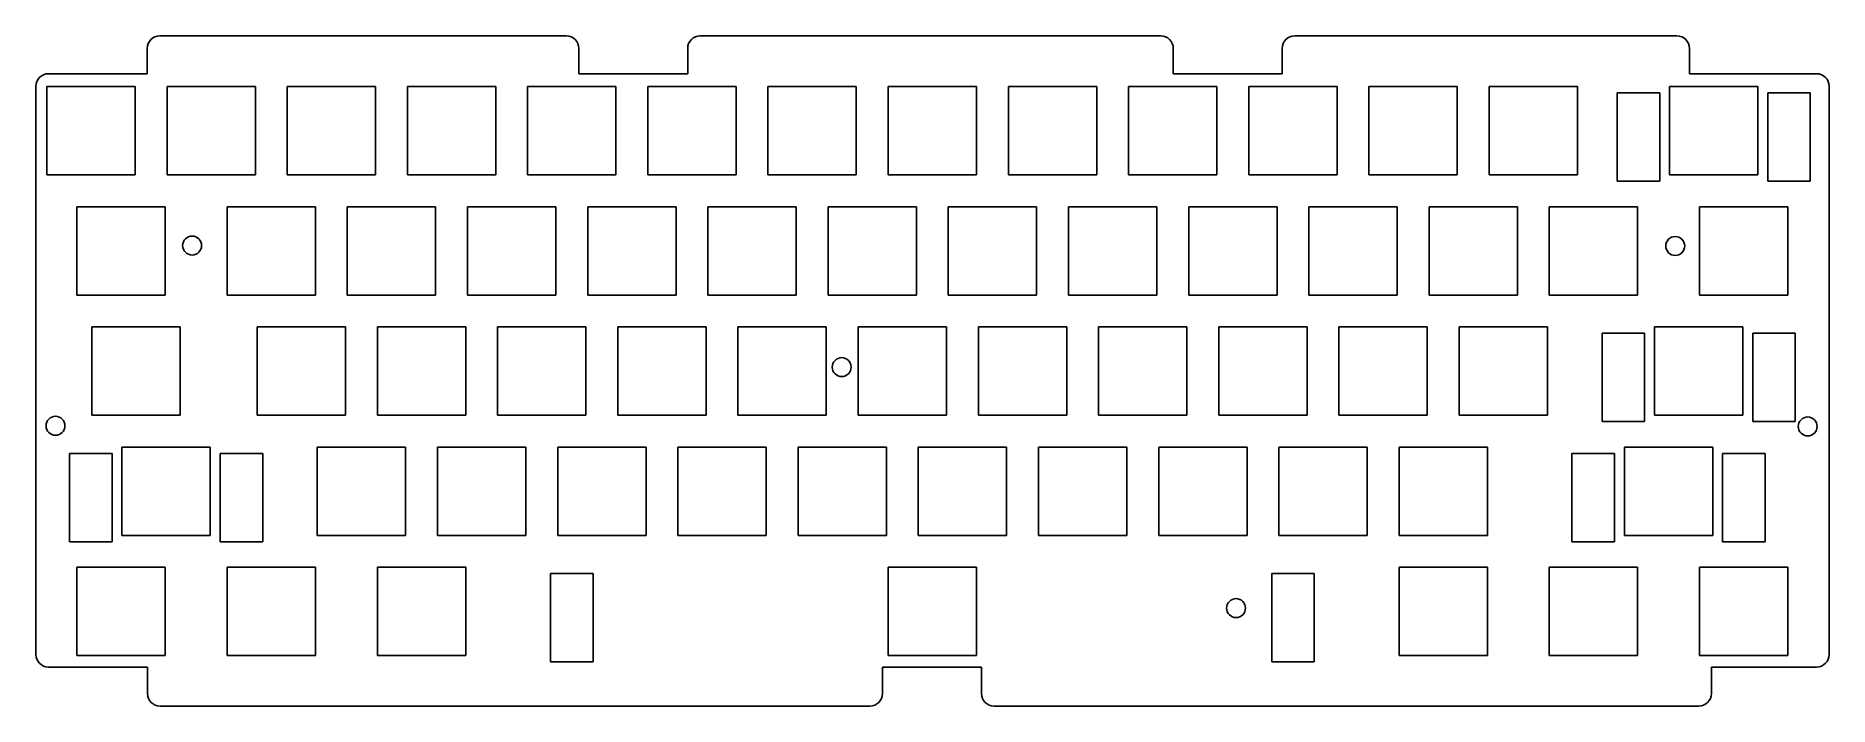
# Model space of a CAD drawing. Header units: millimetres. Extents: x -142 to 142, y -54 to 53.
import ezdxf

# ---------------------------------------------------------------- set-up
doc = ezdxf.new("R2010")
doc.units = ezdxf.units.MM
doc.layers.add('绘制草图 38', color=7, linetype='Continuous')

msp = doc.modelspace()

# ---------------------------------------------------------------- linework, layer by layer
at = {"layer": '绘制草图 38'}
for p, q in [((-122.26, 52.71), (-57.85, 52.71)), ((-36.61, 52.71), (36.35, 52.71)), ((57.6, 52.71), (118.15, 52.71)), ((-124.26, 46.71), (-124.26, 50.71)), ((-55.85, 46.71), (-55.85, 50.71)), ((-38.61, 46.71), (-38.61, 50.71)), ((38.35, 46.71), (38.35, 50.71)), ((55.6, 46.71), (55.6, 50.71)), ((120.15, 46.71), (120.15, 50.71)), ((-139.91, 46.71), (-124.26, 46.71)), ((-55.85, 46.71), (-38.61, 46.71)), ((38.35, 46.71), (55.6, 46.71)), ((120.15, 46.71), (140.3, 46.71)), ((-141.91, -45.34), (-141.91, 44.71)), ((-126.17, 44.67), (-140.18, 44.67)), ((-140.18, 30.68), (-140.18, 44.67)), ((-126.17, 30.68), (-126.17, 44.67)), ((-107.12, 44.67), (-121.12, 44.67)), ((-121.12, 30.68), (-121.12, 44.67)), ((-107.12, 30.68), (-107.12, 44.67)), ((-88.08, 44.67), (-102.08, 44.67)), ((-102.08, 30.68), (-102.08, 44.67)), ((-88.08, 30.68), (-88.08, 44.67)), ((-69.03, 44.67), (-83.03, 44.67)), ((-83.03, 30.68), (-83.03, 44.67)), ((-69.03, 30.68), (-69.03, 44.67)), ((-49.98, 44.67), (-63.98, 44.67)), ((-63.98, 30.68), (-63.98, 44.67)), ((-49.98, 30.68), (-49.98, 44.67)), ((-30.93, 44.67), (-44.93, 44.67)), ((-44.93, 30.68), (-44.93, 44.67)), ((-30.93, 30.68), (-30.93, 44.67)), ((-11.88, 44.67), (-25.88, 44.67)), ((-25.88, 30.68), (-25.88, 44.67)), ((-11.88, 30.68), (-11.88, 44.67)), ((7.17, 44.67), (-6.83, 44.67)), ((-6.83, 30.68), (-6.83, 44.67)), ((7.17, 30.68), (7.17, 44.67)), ((26.23, 44.67), (12.22, 44.67)), ((12.22, 30.68), (12.22, 44.67)), ((26.23, 30.68), (26.23, 44.67)), ((45.27, 44.67), (31.27, 44.67)), ((31.27, 30.68), (31.27, 44.67)), ((45.27, 30.68), (45.27, 44.67)), ((64.32, 44.67), (50.32, 44.67)), ((50.32, 30.68), (50.32, 44.67)), ((64.32, 30.68), (64.32, 44.67)), ((83.37, 44.67), (69.37, 44.67)), ((69.37, 30.68), (69.37, 44.67)), ((83.37, 30.68), (83.37, 44.67)), ((102.42, 44.67), (88.42, 44.67)), ((88.42, 30.68), (88.42, 44.67)), ((102.42, 30.68), (102.42, 44.67)), ((115.44, 43.67), (108.69, 43.67)), ((108.69, 29.68), (108.69, 43.67)), ((115.44, 29.68), (115.44, 43.67)), ((131, 44.67), (117, 44.67)), ((117, 30.68), (117, 44.67)), ((131, 30.68), (131, 44.67)), ((139.31, 43.67), (132.56, 43.67)), ((132.56, 29.68), (132.56, 43.67)), ((139.31, 29.68), (139.31, 43.67)), ((142.3, 44.71), (142.3, -45.34)), ((-126.17, 30.68), (-140.18, 30.68)), ((-107.12, 30.68), (-121.12, 30.68)), ((-88.08, 30.68), (-102.08, 30.68)), ((-69.03, 30.68), (-83.03, 30.68)), ((-49.98, 30.68), (-63.98, 30.68)), ((-30.93, 30.68), (-44.93, 30.68)), ((-11.88, 30.68), (-25.88, 30.68)), ((7.17, 30.68), (-6.83, 30.68)), ((26.23, 30.68), (12.22, 30.68)), ((45.27, 30.68), (31.27, 30.68)), ((64.32, 30.68), (50.32, 30.68)), ((83.37, 30.68), (69.37, 30.68)), ((102.42, 30.68), (88.42, 30.68)), ((115.44, 29.68), (108.69, 29.68)), ((131, 30.68), (117, 30.68)), ((139.31, 29.68), (132.56, 29.68)), ((-121.41, 25.62), (-135.41, 25.62)), ((-135.41, 11.62), (-135.41, 25.62)), ((-121.41, 11.62), (-121.41, 25.62)), ((-97.6, 25.62), (-111.6, 25.62)), ((-111.6, 11.62), (-111.6, 25.62)), ((-97.6, 11.62), (-97.6, 25.62)), ((-78.55, 25.62), (-92.55, 25.62)), ((-92.55, 11.62), (-92.55, 25.62)), ((-78.55, 11.62), (-78.55, 25.62)), ((-59.5, 25.62), (-73.5, 25.62)), ((-73.5, 11.62), (-73.5, 25.62)), ((-59.5, 11.62), (-59.5, 25.62)), ((-40.45, 25.62), (-54.45, 25.62)), ((-54.45, 11.62), (-54.45, 25.62)), ((-40.45, 11.62), (-40.45, 25.62)), ((-21.4, 25.62), (-35.4, 25.62)), ((-35.4, 11.62), (-35.4, 25.62)), ((-21.4, 11.62), (-21.4, 25.62)), ((-2.35, 25.62), (-16.35, 25.62)), ((-16.35, 11.62), (-16.35, 25.62)), ((-2.35, 11.62), (-2.35, 25.62)), ((16.7, 25.62), (2.7, 25.62)), ((2.7, 11.62), (2.7, 25.62)), ((16.7, 11.62), (16.7, 25.62)), ((35.75, 25.62), (21.75, 25.62)), ((21.75, 11.62), (21.75, 25.62)), ((35.75, 11.62), (35.75, 25.62)), ((54.8, 25.62), (40.8, 25.62)), ((40.8, 11.62), (40.8, 25.62)), ((54.8, 11.62), (54.8, 25.62)), ((73.85, 25.62), (59.85, 25.62)), ((59.85, 11.62), (59.85, 25.62)), ((73.85, 11.62), (73.85, 25.62)), ((92.9, 25.62), (78.9, 25.62)), ((78.9, 11.62), (78.9, 25.62)), ((92.9, 11.62), (92.9, 25.62)), ((111.95, 25.62), (97.95, 25.62)), ((97.95, 11.62), (97.95, 25.62)), ((111.95, 11.62), (111.95, 25.62)), ((135.76, 25.62), (121.76, 25.62)), ((121.76, 11.62), (121.76, 25.62)), ((135.76, 11.62), (135.76, 25.62)), ((-121.41, 11.62), (-135.41, 11.62)), ((-97.6, 11.62), (-111.6, 11.62)), ((-78.55, 11.62), (-92.55, 11.62)), ((-59.5, 11.62), (-73.5, 11.62)), ((-40.45, 11.62), (-54.45, 11.62)), ((-21.4, 11.62), (-35.4, 11.62)), ((-2.35, 11.62), (-16.35, 11.62)), ((16.7, 11.62), (2.7, 11.62)), ((35.75, 11.62), (21.75, 11.62)), ((54.8, 11.62), (40.8, 11.62)), ((73.85, 11.62), (59.85, 11.62)), ((92.9, 11.62), (78.9, 11.62)), ((111.95, 11.62), (97.95, 11.62)), ((135.76, 11.62), (121.76, 11.62)), ((-119.03, 6.57), (-133.03, 6.57)), ((-133.03, -7.42), (-133.03, 6.57)), ((-119.03, -7.42), (-119.03, 6.57)), ((-92.84, 6.57), (-106.84, 6.57)), ((-106.84, -7.42), (-106.84, 6.57)), ((-92.84, -7.42), (-92.84, 6.57)), ((-73.79, 6.57), (-87.79, 6.57)), ((-87.79, -7.42), (-87.79, 6.57)), ((-73.79, -7.42), (-73.79, 6.57)), ((-54.74, 6.57), (-68.74, 6.57)), ((-68.74, -7.42), (-68.74, 6.57)), ((-54.74, -7.42), (-54.74, 6.57)), ((-35.69, 6.57), (-49.69, 6.57)), ((-49.69, -7.42), (-49.69, 6.57)), ((-35.69, -7.42), (-35.69, 6.57)), ((-16.64, 6.57), (-30.64, 6.57)), ((-30.64, -7.42), (-30.64, 6.57)), ((-16.64, -7.42), (-16.64, 6.57)), ((2.41, 6.57), (-11.59, 6.57)), ((-11.59, -7.42), (-11.59, 6.57)), ((2.41, -7.42), (2.41, 6.57)), ((21.46, 6.57), (7.46, 6.57)), ((7.46, -7.42), (7.46, 6.57)), ((21.46, -7.42), (21.46, 6.57)), ((40.51, 6.57), (26.51, 6.57)), ((26.51, -7.42), (26.51, 6.57)), ((40.51, -7.42), (40.51, 6.57)), ((59.56, 6.57), (45.56, 6.57)), ((45.56, -7.42), (45.56, 6.57)), ((59.56, -7.42), (59.56, 6.57)), ((78.61, 6.57), (64.61, 6.57)), ((64.61, -7.42), (64.61, 6.57)), ((78.61, -7.42), (78.61, 6.57)), ((97.66, 6.57), (83.66, 6.57)), ((83.66, -7.42), (83.66, 6.57)), ((97.66, -7.42), (97.66, 6.57)), ((128.62, 6.57), (114.62, 6.57)), ((114.62, -7.42), (114.62, 6.57)), ((128.62, -7.42), (128.62, 6.57)), ((113.06, 5.57), (106.31, 5.57)), ((106.31, -8.43), (106.31, 5.57)), ((113.06, -8.43), (113.06, 5.57)), ((136.93, 5.57), (130.18, 5.57)), ((130.18, -8.43), (130.18, 5.57)), ((136.93, -8.43), (136.93, 5.57)), ((-119.03, -7.42), (-133.03, -7.42)), ((-92.84, -7.42), (-106.84, -7.42)), ((-73.79, -7.42), (-87.79, -7.42)), ((-54.74, -7.42), (-68.74, -7.42)), ((-35.69, -7.42), (-49.69, -7.42)), ((-16.64, -7.42), (-30.64, -7.42)), ((2.41, -7.42), (-11.59, -7.42)), ((21.46, -7.42), (7.46, -7.42)), ((40.51, -7.42), (26.51, -7.42)), ((59.56, -7.42), (45.56, -7.42)), ((78.61, -7.42), (64.61, -7.42)), ((97.66, -7.42), (83.66, -7.42)), ((113.06, -8.43), (106.31, -8.43)), ((128.62, -7.42), (114.62, -7.42)), ((136.93, -8.43), (130.18, -8.43)), ((-129.83, -13.47), (-136.58, -13.47)), ((-136.58, -27.48), (-136.58, -13.47)), ((-129.83, -27.48), (-129.83, -13.47)), ((-114.27, -12.47), (-128.27, -12.47)), ((-128.27, -26.48), (-128.27, -12.47)), ((-114.27, -26.48), (-114.27, -12.47)), ((-105.96, -13.47), (-112.71, -13.47)), ((-112.71, -27.48), (-112.71, -13.47)), ((-105.96, -27.48), (-105.96, -13.47)), ((-83.31, -12.47), (-97.31, -12.47)), ((-97.31, -26.48), (-97.31, -12.47)), ((-83.31, -26.48), (-83.31, -12.47)), ((-64.26, -12.47), (-78.26, -12.47)), ((-78.26, -26.48), (-78.26, -12.47)), ((-64.26, -26.48), (-64.26, -12.47)), ((-45.21, -12.47), (-59.21, -12.47)), ((-59.21, -26.48), (-59.21, -12.47)), ((-45.21, -26.48), (-45.21, -12.47)), ((-26.16, -12.47), (-40.16, -12.47)), ((-40.16, -26.48), (-40.16, -12.47)), ((-26.16, -26.48), (-26.16, -12.47)), ((-7.11, -12.47), (-21.11, -12.47)), ((-21.11, -26.48), (-21.11, -12.47)), ((-7.11, -26.48), (-7.11, -12.47)), ((11.94, -12.47), (-2.06, -12.47)), ((-2.06, -26.48), (-2.06, -12.47)), ((11.94, -26.48), (11.94, -12.47)), ((30.99, -12.47), (16.99, -12.47)), ((16.99, -26.48), (16.99, -12.47)), ((30.99, -26.48), (30.99, -12.47)), ((50.04, -12.47), (36.04, -12.47)), ((36.04, -26.48), (36.04, -12.47)), ((50.04, -26.48), (50.04, -12.47)), ((69.09, -12.47), (55.09, -12.47)), ((55.09, -26.48), (55.09, -12.47)), ((69.09, -26.48), (69.09, -12.47)), ((88.14, -12.47), (74.14, -12.47)), ((74.14, -26.48), (74.14, -12.47)), ((88.14, -26.48), (88.14, -12.47)), ((108.29, -13.47), (101.54, -13.47)), ((101.54, -27.48), (101.54, -13.47)), ((108.29, -27.48), (108.29, -13.47)), ((123.86, -12.47), (109.86, -12.47)), ((109.86, -26.48), (109.86, -12.47)), ((123.86, -26.48), (123.86, -12.47)), ((132.17, -13.47), (125.42, -13.47)), ((125.42, -27.48), (125.42, -13.47)), ((132.17, -27.48), (132.17, -13.47)), ((-129.83, -27.48), (-136.58, -27.48)), ((-114.27, -26.48), (-128.27, -26.48)), ((-105.96, -27.48), (-112.71, -27.48)), ((-83.31, -26.48), (-97.31, -26.48)), ((-64.26, -26.48), (-78.26, -26.48)), ((-45.21, -26.48), (-59.21, -26.48)), ((-26.16, -26.48), (-40.16, -26.48)), ((-7.11, -26.48), (-21.11, -26.48)), ((11.94, -26.48), (-2.06, -26.48)), ((30.99, -26.48), (16.99, -26.48)), ((50.04, -26.48), (36.04, -26.48)), ((69.09, -26.48), (55.09, -26.48)), ((88.14, -26.48), (74.14, -26.48)), ((108.29, -27.48), (101.54, -27.48)), ((123.86, -26.48), (109.86, -26.48)), ((132.17, -27.48), (125.42, -27.48)), ((-121.41, -31.52), (-135.41, -31.52)), ((-135.41, -45.53), (-135.41, -31.52)), ((-121.41, -45.53), (-121.41, -31.52)), ((-97.6, -31.52), (-111.6, -31.52)), ((-111.6, -45.53), (-111.6, -31.52)), ((-97.6, -45.53), (-97.6, -31.52)), ((-73.79, -31.52), (-87.79, -31.52)), ((-87.79, -45.53), (-87.79, -31.52)), ((-73.79, -45.53), (-73.79, -31.52)), ((-53.6, -32.52), (-60.35, -32.52)), ((-60.35, -46.53), (-60.35, -32.52)), ((-53.6, -46.53), (-53.6, -32.52)), ((7.17, -31.52), (-6.83, -31.52)), ((-6.83, -45.53), (-6.83, -31.52)), ((7.17, -45.53), (7.17, -31.52)), ((60.7, -32.52), (53.95, -32.52)), ((53.95, -46.53), (53.95, -32.52)), ((60.7, -46.53), (60.7, -32.52)), ((88.14, -31.52), (74.14, -31.52)), ((74.14, -45.53), (74.14, -31.52)), ((88.14, -45.53), (88.14, -31.52)), ((111.95, -31.52), (97.95, -31.52)), ((97.95, -45.53), (97.95, -31.52)), ((111.95, -45.53), (111.95, -31.52)), ((135.76, -31.52), (121.76, -31.52)), ((121.76, -45.53), (121.76, -31.52)), ((135.76, -45.53), (135.76, -31.52)), ((-124.23, -47.34), (-139.91, -47.34)), ((-121.41, -45.53), (-135.41, -45.53)), ((-124.23, -51.54), (-124.23, -47.34)), ((-97.6, -45.53), (-111.6, -45.53)), ((-73.79, -45.53), (-87.79, -45.53)), ((-53.6, -46.53), (-60.35, -46.53)), ((-7.75, -47.34), (7.95, -47.34)), ((-7.75, -51.54), (-7.75, -47.34)), ((7.17, -45.53), (-6.83, -45.53)), ((7.95, -51.54), (7.95, -47.34)), ((60.7, -46.53), (53.95, -46.53)), ((88.14, -45.53), (74.14, -45.53)), ((111.95, -45.53), (97.95, -45.53)), ((135.76, -45.53), (121.76, -45.53)), ((140.3, -47.34), (123.63, -47.34)), ((123.63, -51.54), (123.63, -47.34)), ((-122.23, -53.54), (-9.75, -53.54)), ((9.95, -53.54), (121.63, -53.54))]:
    msp.add_line(p, q, dxfattribs=at)
for centre in [(-117.15, 19.46), (117.9, 19.4), (-14.2, 0.2), (-138.8, -9.1), (138.9, -9.2), (48.3, -38)]:
    msp.add_circle(centre, 1.5, dxfattribs=at)
for centre, start, end in [((-122.26, 50.71), 90, 180), ((-57.85, 50.71), 0, 90), ((-36.61, 50.71), 90, 180), ((36.35, 50.71), 0, 90), ((57.6, 50.71), 90, 180), ((118.15, 50.71), 0, 90), ((-139.91, 44.71), 90, 180), ((140.3, 44.71), 0, 90), ((-139.91, -45.34), 180, 270), ((140.3, -45.34), 270, 0), ((-122.23, -51.54), 180, 270), ((-9.75, -51.54), 270, 0), ((9.95, -51.54), 180, 270), ((121.63, -51.54), 270, 0)]:
    msp.add_arc(centre, 2, start, end, dxfattribs=at)

doc.saveas('drawing.dxf')
